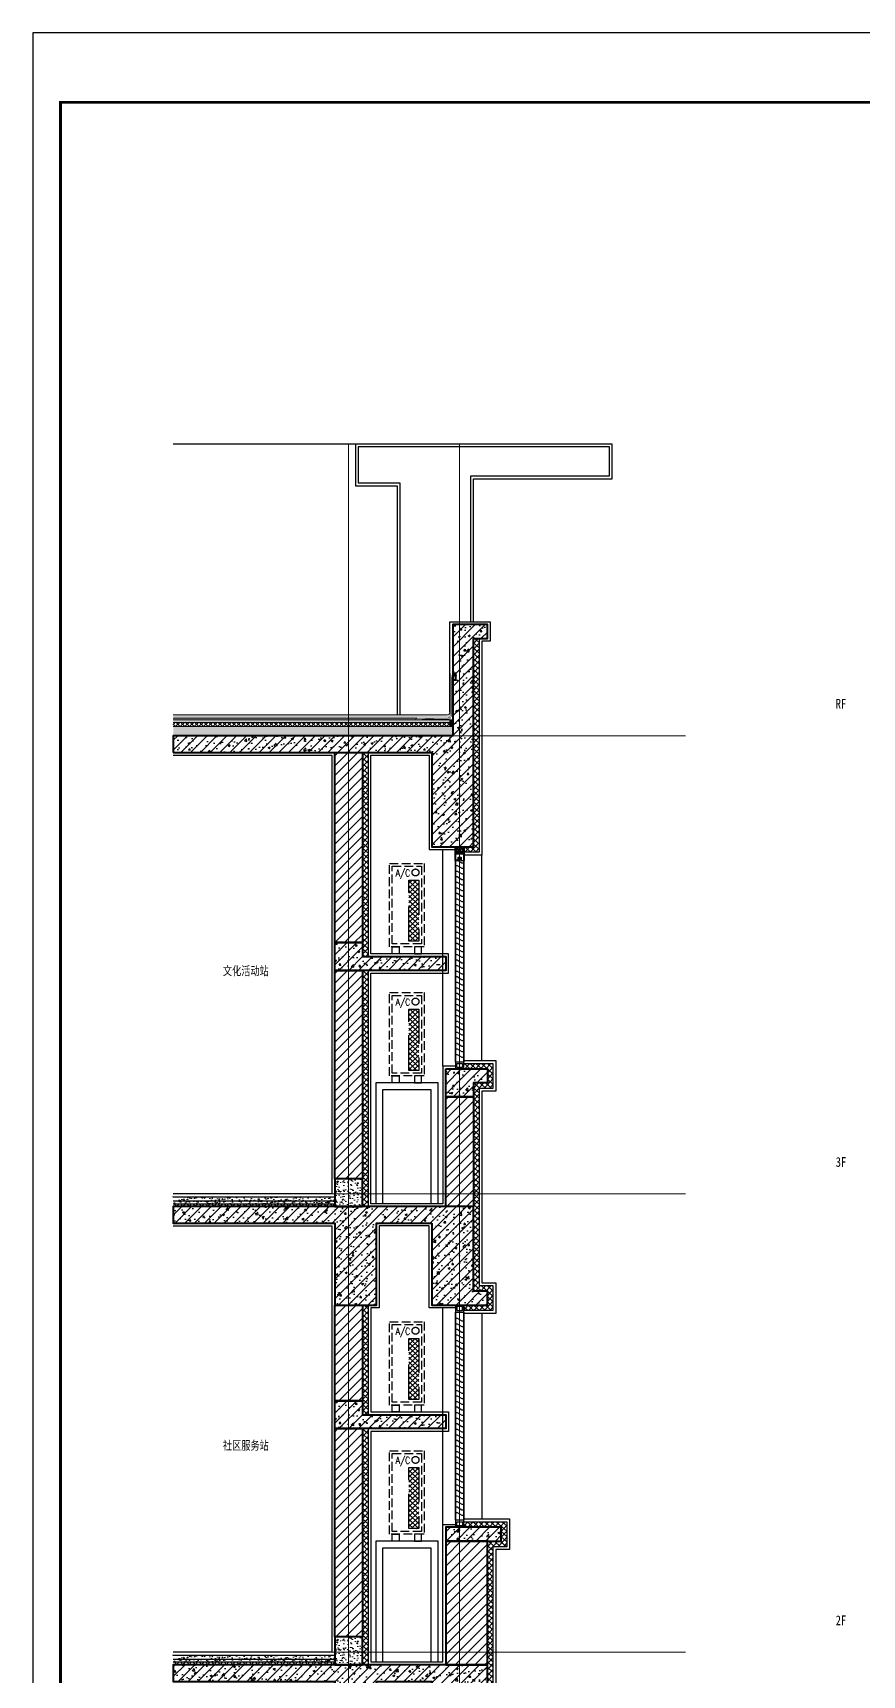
# Model space of a CAD drawing. Extents: x 1188826 to 1909461, y 608442 to 1651179.
# Drawn here: x 1312520 to 1318497, y 631326 to 643152 of the extents above; entities that cross this region are included whole.
import ezdxf

# ---------------------------------------------------------------- set-up
doc = ezdxf.new("R2010")
doc.units = 0
doc.header["$LTSCALE"] = 1000
doc.header["$MEASUREMENT"] = 0
for name, pattern in [('ACAD_ISO10W100', [18.5, 12, -3, 0.5, -3]), ('DASH', [0.35, 0.25, -0.1]), ('DOTE', [2.42, 2, -0.2, 0.02, -0.2]), ('HIDDEN2', [0.1875, 0.125, -0.0625])]:
    doc.linetypes.add(name, pattern=pattern)
for name, color, linetype, lineweight in [('3-大样填充', 8, 'Continuous', 5), ('DOTE', 19, 'DOTE', 9), ('PUB_HATCH', 8, 'Continuous', 9), ('WALL', 9, 'Continuous', 40), ('粉刷', 37, 'Continuous', 9)]:
    doc.layers.add(name, color=color, linetype=linetype, lineweight=lineweight)
for name, color, linetype in [('A-HATH(填充)', 8, 'Continuous'), ('A-LM-W(窗框)', 146, 'Continuous'), ('A-TEXT(房间)', 243, 'Continuous'), ('A-WA-I(保温层)', 40, 'Continuous'), ('A-WA-M(面层)', 43, 'Continuous'), ('A_H_MATERIAL', 40, 'Continuous'), ('PUB_TEXT', 4, 'Continuous'), ('WIN', 4, 'Continuous'), ('图框', 140, 'Continuous'), ('空调外机', 132, 'Continuous'), ('立面-2', 45, 'Continuous'), ('辅助线', 251, 'Continuous'), ('防水层', 192, 'Continuous')]:
    doc.layers.add(name, color=color, linetype=linetype)
doc.styles.add('HZ', font='txt.shx', dxfattribs={"width": 0.9, "bigfont": 'hztxt.shx'})
doc.styles.add('TXT', font='simplex.shx', dxfattribs={"width": 0.8, "bigfont": 'hztxt.shx'})
doc.styles.add('黑体', font='simhei.ttf')
pattern_1 = [(47.8624052, (16113.608, 1), (-20.97382044, 18.97631373), []), (137.8624052, (16113.608, 1), (-18.97631373, -20.97382044), [])]
pattern_2 = [(45, (0, 0), (-35.355339, 35.355339), []), (50, (0, 0), (143.4520365, -12.550427), [15, -165]), (355, (0, 0), (-27.750267, 150.438427), [12, -132]), (100.4514, (11.95, -1.05), (115.701876, 137.887908), [12.748038, -140.228422]), (46.1842, (0, 40), (213.44821, -33.103803), [22.5, -247.5]), (96.6356, (17.79, 37.24), (186.93254, 194.823574), [19.122058, -210.3426]), (351.1842, (0, 40), (186.93239, 194.82372), [18, -198]), (21, (20, 30), (119.38141, -80.523778), [15, -165]), (326, (20, 30), (48.663066, 145.030009), [12, -132]), (71.4514, (29.95, 23.29), (168.044526, 64.5061), [12.748038, -140.228422]), (37.5, (0, 0), (2.431971, 66.5787708), [0, -130.4, 0, -134, 0, -132.5]), (7.5, (0, 0), (52.6139075, 78.8823424), [0, -76.4, 0, -127.4, 0, -50.5]), (327.5, (-44.6, 0), (106.7644872, -4.5109743), [0, -50, 0, -156, 0, -207]), (317.5, (-64.6, 0), (116.637234, 20.0209965), [0, -65, 0, -103.6, 0, -147])]

# ---------------------------------------------------------------- blocks, each defined once
blk = doc.blocks.new('A$C63856392')
at = {"layer": '空调外机', "linetype": 'DASH'}
h = blk.add_hatch(dxfattribs=at)
h.set_pattern_fill('NET', color=256, scale=200, angle=45, style=0)
h.set_pattern_definition([(45, (-333662.741, 700712.276), (-17.6776695, 17.6776695), []), (135, (-333662.741, 700712.276), (-17.6776695, -17.6776695), [])])
h.paths.add_polyline_path([(140, 90), (210, 90), (210, 530), (140, 530)])
at = {"layer": '空调外机', "linetype": 'DASH', "ltscale": 0.25}
for points in [[(0, 650), (250, 650), (250, 50), (0, 50)], [(20, 630), (230, 630), (230, 70), (20, 70)]]:
    blk.add_lwpolyline(points, close=True, dxfattribs=at)
at = {"layer": '空调外机', "linetype": 'DASH'}
for points in [[(140, 530), (210, 530), (210, 90), (140, 90)], [(20, 50), (70, 50), (70, 0), (20, 0)], [(230, 50), (180, 50), (180, 0), (230, 0)]]:
    blk.add_lwpolyline(points, close=True, dxfattribs=at)
blk.add_circle((187, 585), 25, dxfattribs=at)
at = {"layer": '空调外机', "linetype": 'DASH', "style": 'HZ', "width": 0.8}
blk.add_text('A/C', height=50, dxfattribs=at).set_placement((44, 556))

msp = doc.modelspace()

# ---------------------------------------------------------------- hatches: boundary and pattern name
at = {"layer": '3-大样填充'}
h = msp.add_hatch(dxfattribs=at)
h.set_pattern_fill('粉刷', color=256, scale=10)
h.set_pattern_definition([(37.5, (40695.5, 1171623.02), (-1.25986716, 38.5364754), [0, -30.4, 0, -34, 0, -32.5]), (7.5, (40695.5, 1171623.02), (35.3955341, 56.4429213), [0, -16.4, 0, -27.4, 0, -10.5]), (327.5, (40670.9, 1171623.02), (62.2828372, 0.1131811), [0, -10, 0, -36, 0, -47]), (317.5, (40670.9, 1171623.02), (60.122532, 17.5535113), [0, -5, 0, -23.6, 0, -27])])
h.paths.add_polyline_path([(1314696, 634721), (1314696, 634741), (1313532, 634741), (1313532, 634721)])
h = msp.add_hatch(dxfattribs=at)
h.set_pattern_fill('ANSI37,_O', color=256, scale=20)
h.set_pattern_definition([(45, (40695.5, 1171633.02), (-22.4506403, 22.4506403), []), (135, (40695.5, 1171633.02), (-22.4506403, -22.4506403), [])])
h.paths.add_polyline_path([(1314696, 634701), (1314696, 634721), (1313532, 634721), (1313532, 634701)])
h = msp.add_hatch(dxfattribs=at)
h.set_pattern_fill('粉刷', color=256, scale=10)
h.set_pattern_definition([(37.5, (40695.5, 1168323.02), (-1.25986716, 38.5364754), [0, -30.4, 0, -34, 0, -32.5]), (7.5, (40695.5, 1168323.02), (35.3955341, 56.4429213), [0, -16.4, 0, -27.4, 0, -10.5]), (327.5, (40670.9, 1168323.02), (62.2828372, 0.1131811), [0, -10, 0, -36, 0, -47]), (317.5, (40670.9, 1168323.02), (60.122532, 17.5535113), [0, -5, 0, -23.6, 0, -27])])
h.paths.add_polyline_path([(1314696, 631421), (1314696, 631441), (1313532, 631441), (1313532, 631421)])
h = msp.add_hatch(dxfattribs=at)
h.set_pattern_fill('ANSI37,_O', color=256, scale=20)
h.set_pattern_definition([(45, (40695.5, 1168333.02), (-22.4506403, 22.4506403), []), (135, (40695.5, 1168333.02), (-22.4506403, -22.4506403), [])])
h.paths.add_polyline_path([(1314696, 631401), (1314696, 631421), (1313532, 631421), (1313532, 631401)])
at = {"layer": 'A-HATH(填充)'}
h = msp.add_hatch(dxfattribs=at)
h.set_pattern_fill('钢筋混凝土', color=256, scale=20, style=0)
h.set_pattern_definition([(45, (3018.37, 9195.664), (-35.355339, 35.355339), []), (50, (3018.37, 9195.66), (143.4520365, -12.550427), [15, -165]), (355, (3018.37, 9195.66), (-27.750267, 150.438427), [12, -132]), (100.4514, (3030.32, 9194.62), (115.701876, 137.887908), [12.748038, -140.228422]), (46.1842, (3018.37, 9235.66), (213.44821, -33.103803), [22.5, -247.5]), (96.6356, (3036.16, 9232.9), (186.93254, 194.823574), [19.122058, -210.3426]), (351.1842, (3018.37, 9235.66), (186.93239, 194.82372), [18, -198]), (21, (3038.37, 9225.66), (119.38141, -80.523778), [15, -165]), (326, (3038.37, 9225.66), (48.663066, 145.030009), [12, -132]), (71.4514, (3048.32, 9218.95), (168.044526, 64.5061), [12.748038, -140.228422]), (37.5, (3018.37, 9195.664), (2.431971, 66.5787708), [0, -130.4, 0, -134, 0, -132.5]), (7.5, (3018.37, 9195.664), (52.6139075, 78.8823424), [0, -76.4, 0, -127.4, 0, -50.5]), (327.5, (2973.77, 9195.664), (106.7644872, -4.5109743), [0, -50, 0, -156, 0, -207]), (317.5, (2953.77, 9195.66), (116.637234, 20.0209965), [0, -65, 0, -103.6, 0, -147])])
h.paths.add_polyline_path([(1313532, 637971), (1315396, 637971), (1315396, 637291), (1315696, 637291), (1315696, 638791), (1315796, 638791), (1315796, 638891), (1315546, 638891), (1315546, 638091), (1313532, 638091)])
h = msp.add_hatch(dxfattribs=at)
h.set_pattern_fill('钢筋混凝土', color=256, scale=20, style=0)
h.set_pattern_definition([(45, (9e-10, 7709.71), (-35.355339, 35.355339), []), (50, (9e-10, 7709.71), (143.4520365, -12.550427), [15, -165]), (355, (9e-10, 7709.71), (-27.750267, 150.438427), [12, -132]), (100.4514, (11.95, 7708.67), (115.701876, 137.887908), [12.748038, -140.228422]), (46.1842, (9e-10, 7749.71), (213.44821, -33.103803), [22.5, -247.5]), (96.6356, (17.79, 7746.95), (186.93254, 194.823574), [19.122058, -210.3426]), (351.1842, (9e-10, 7749.71), (186.93239, 194.82372), [18, -198]), (21, (20, 7739.71), (119.38141, -80.523778), [15, -165]), (326, (20, 7739.71), (48.663066, 145.030009), [12, -132]), (71.4514, (29.95, 7733), (168.044526, 64.5061), [12.748038, -140.228422]), (37.5, (9e-10, 7709.71), (2.431971, 66.5787708), [0, -130.4, 0, -134, 0, -132.5]), (7.5, (9e-10, 7709.71), (52.6139075, 78.8823424), [0, -76.4, 0, -127.4, 0, -50.5]), (327.5, (-44.6, 7709.71), (106.7644872, -4.5109743), [0, -50, 0, -156, 0, -207]), (317.5, (-64.6, 7709.71), (116.637234, 20.0209965), [0, -65, 0, -103.6, 0, -147])])
h.paths.add_polyline_path([(1314896, 636501), (1315496, 636501), (1315496, 636401), (1314696, 636401), (1314696, 636601), (1314896, 636601)])
h = msp.add_hatch(dxfattribs=at)
h.set_pattern_fill('钢筋混凝土', color=256, scale=20, style=0)
h.set_pattern_definition([(45, (33267.726, -5e-07), (-35.355339, 35.355339), []), (50, (33267.73, -5e-07), (143.452037, -12.550427), [15, -165]), (355, (33267.73, -5e-07), (-27.750267, 150.438427), [12, -132]), (100.4514, (33279.68, -1.05), (115.701876, 137.887908), [12.748038, -140.228422]), (46.1842, (33267.73, 40), (213.44821, -33.103803), [22.5, -247.5]), (96.6356, (33285.51, 37.24), (186.93254, 194.823574), [19.122058, -210.3426]), (351.1842, (33267.73, 40), (186.93239, 194.82372), [18, -198]), (21, (33287.73, 30), (119.38141, -80.523778), [15, -165]), (326, (33287.73, 30), (48.663066, 145.030009), [12, -132]), (71.4514, (33297.67, 23.29), (168.044526, 64.5061), [12.748038, -140.228422]), (37.5, (33267.726, -5e-07), (2.431971, 66.5787708), [0, -130.4, 0, -134, 0, -132.5]), (7.5, (33267.726, -5e-07), (52.6139075, 78.8823424), [0, -76.4, 0, -127.4, 0, -50.5]), (327.5, (33223.126, -5e-07), (106.7644872, -4.5109743), [0, -50, 0, -156, 0, -207]), (317.5, (33203.13, -5e-07), (116.637234, 20.0209965), [0, -65, 0, -103.6, 0, -147])])
h.paths.add_polyline_path([(1315496, 635691), (1315796, 635691), (1315796, 635591), (1315696, 635591), (1315696, 635491), (1315496, 635491)])
h = msp.add_hatch(dxfattribs=at)
h.set_pattern_fill('钢筋混凝土', color=256, scale=20, style=0)
h.set_pattern_definition(pattern_2)
h.paths.add_polyline_path([(1315396, 634581), (1315396, 633991), (1315796, 633991), (1315796, 634091), (1315696, 634091), (1315696, 634701), (1313532, 634701), (1313532, 634581), (1314696, 634581), (1314696, 633991), (1314996, 633991), (1314996, 634581)])
h = msp.add_hatch(dxfattribs=at)
h.set_pattern_fill('钢筋混凝土', color=256, scale=20, style=0)
h.set_pattern_definition([(45, (7e-10, 4409.71), (-35.355339, 35.355339), []), (50, (7e-10, 4409.71), (143.4520365, -12.550427), [15, -165]), (355, (7e-10, 4409.71), (-27.750267, 150.438427), [12, -132]), (100.4514, (11.95, 4408.67), (115.701876, 137.887908), [12.748038, -140.228422]), (46.1842, (7e-10, 4449.71), (213.44821, -33.103803), [22.5, -247.5]), (96.6356, (17.79, 4446.95), (186.93254, 194.823574), [19.122058, -210.3426]), (351.1842, (7e-10, 4449.71), (186.93239, 194.82372), [18, -198]), (21, (20, 4439.71), (119.38141, -80.523778), [15, -165]), (326, (20, 4439.71), (48.663066, 145.030009), [12, -132]), (71.4514, (29.95, 4433), (168.044526, 64.5061), [12.748038, -140.228422]), (37.5, (7e-10, 4409.71), (2.431971, 66.5787708), [0, -130.4, 0, -134, 0, -132.5]), (7.5, (7e-10, 4409.71), (52.6139075, 78.8823424), [0, -76.4, 0, -127.4, 0, -50.5]), (327.5, (-44.6, 4409.71), (106.7644872, -4.5109743), [0, -50, 0, -156, 0, -207]), (317.5, (-64.6, 4409.71), (116.637234, 20.0209965), [0, -65, 0, -103.6, 0, -147])])
h.paths.add_polyline_path([(1314896, 633201), (1315496, 633201), (1315496, 633101), (1314696, 633101), (1314696, 633301), (1314896, 633301)])
h = msp.add_hatch(dxfattribs=at)
h.set_pattern_fill('钢筋混凝土', color=256, scale=20, style=0)
h.set_pattern_definition([(45, (11245.235, 0), (-35.355339, 35.355339), []), (50, (11245.23, 0), (143.4520365, -12.550427), [15, -165]), (355, (11245.23, 0), (-27.750267, 150.438427), [12, -132]), (100.4514, (11257.19, -1.05), (115.701876, 137.887908), [12.748038, -140.228422]), (46.1842, (11245.23, 40), (213.44821, -33.103803), [22.5, -247.5]), (96.6356, (11263.02, 37.24), (186.93254, 194.823574), [19.122058, -210.3426]), (351.1842, (11245.23, 40), (186.93239, 194.82372), [18, -198]), (21, (11265.23, 30), (119.38141, -80.523778), [15, -165]), (326, (11265.23, 30), (48.663066, 145.030009), [12, -132]), (71.4514, (11275.18, 23.29), (168.044526, 64.5061), [12.748038, -140.228422]), (37.5, (11245.235, 0), (2.431971, 66.5787708), [0, -130.4, 0, -134, 0, -132.5]), (7.5, (11245.235, 0), (52.6139075, 78.8823424), [0, -76.4, 0, -127.4, 0, -50.5]), (327.5, (11200.635, 0), (106.7644872, -4.5109743), [0, -50, 0, -156, 0, -207]), (317.5, (11180.635, 0), (116.637234, 20.0209965), [0, -65, 0, -103.6, 0, -147])])
h.paths.add_polyline_path([(1315896, 632391), (1315496, 632391), (1315496, 632291), (1315896, 632291)])
h = msp.add_hatch(dxfattribs=at)
h.set_pattern_fill('钢筋混凝土', color=256, scale=20, style=0)
h.set_pattern_definition(pattern_2)
h.paths.add_polyline_path([(1314996, 631281), (1315396, 631281), (1315396, 630591), (1315696, 630591), (1315696, 631191), (1315796, 631191), (1315796, 631401), (1313532, 631401), (1313532, 631281), (1314696, 631281), (1314696, 630691), (1314996, 630691)])
at = {"layer": 'PUB_HATCH'}
h = msp.add_hatch(dxfattribs=at)
h.set_pattern_fill('多孔材料', color=256, scale=10, angle=2.8624, style=0)
h.set_pattern_definition(pattern_1)
h.paths.add_polyline_path([(1315736, 638791), (1315696, 638791), (1315696, 637291), (1315631, 637291), (1315631, 637251), (1315736, 637251)])
h = msp.add_hatch(dxfattribs=at)
h.set_pattern_fill('钢筋混凝土', color=256, scale=10, style=0)
h.set_pattern_definition([(45, (-22679.272, 14948.714), (-17.67766953, 17.67766953), []), (50, (-22679.27, 14948.714), (71.7260183, -6.2752135), [7.5, -82.5]), (355, (-22679.27, 14948.714), (-13.8751334, 75.2192134), [6, -66]), (100.4514, (-22673.295, 14948.19), (57.8509382, 68.9439542), [6.374019, -70.1142112]), (46.1842, (-22679.27, 14968.71), (106.724105, -16.5519014), [11.25, -123.75]), (96.6356, (-22670.38, 14967.33), (93.4662706, 97.411787), [9.561029, -105.1713]), (351.1842, (-22679.27, 14968.71), (93.4661945, 97.41186), [9, -99]), (21, (-22669.27, 14963.714), (59.6907052, -40.261889), [7.5, -82.5]), (326, (-22669.27, 14963.714), (24.3315332, 72.5150045), [6, -66]), (71.4514, (-22664.3, 14960.36), (84.022263, 32.2530497), [6.374019, -70.1142112]), (37.5, (-22679.272, 14948.714), (1.21598553, 33.2893854), [0, -65.2, 0, -67, 0, -66.25]), (7.5, (-22679.272, 14948.714), (26.30695374, 39.4411712), [0, -38.2, 0, -63.7, 0, -25.25]), (327.5, (-22701.572, 14948.714), (53.3822436, -2.25548717), [0, -25, 0, -78, 0, -103.5]), (317.5, (-22711.57, 14948.714), (58.318617, 10.0104982), [0, -32.5, 0, -51.8, 0, -73.5])])
edge = h.paths.add_edge_path()
edge.add_line((1313532, 638241), (1313532, 638216))
edge.add_line((1313532, 638216), (1315402, 638216))
edge.add_line((1315402, 638216), (1315404, 638219))
edge.add_line((1315404, 638219), (1315506, 638218))
edge.add_arc((1315506, 638240), 22, 270.5308, 361.598)
edge.add_line((1315528, 638241), (1315528, 638261))
edge.add_line((1315528, 638261), (1315526, 638261))
edge.add_arc((1315506, 638261), 20, -90.0001, 0, ccw=False)
edge.add_line((1315506, 638241), (1313532, 638241))
h = msp.add_hatch(dxfattribs=at)
h.set_pattern_fill('AR-SAND', color=256, scale=5, style=0)
h.set_pattern_definition([(37.5, (16243.633, 0), (-0.400007824, 12.23533093), [0, -9.652, 0, -10.795, 0, -10.31875]), (7.5, (16243.633, 0), (11.23808208, 17.92062751), [0, -5.207, 0, -8.6995, 0, -3.33375]), (327.5, (16235.822, 0), (19.774809256, 0.03592962), [0, -3.175, 0, -11.43, 0, -14.9225]), (317.5, (16235.822, 0), (19.08891131, 5.57323308), [0, -1.5875, 0, -7.493, 0, -8.5725])])
h.paths.add_polyline_path([(1313532, 638216), (1313532, 638206), (1315526, 638206), (1315526, 638216)])
h = msp.add_hatch(dxfattribs=at)
h.set_pattern_fill('AR-SAND', color=256, scale=5, style=0)
h.set_pattern_definition([(37.5, (-158571.568, -27927.669), (-0.400007824, 12.235330933), [0, -9.652, 0, -10.795, 0, -10.31875]), (7.5, (-158571.568, -27927.669), (11.23808208, 17.92062751), [0, -5.207, 0, -8.6995, 0, -3.33375]), (327.5, (-158579.379, -27927.669), (19.774809256, 0.03592962), [0, -3.175, 0, -11.43, 0, -14.9225]), (317.5, (-158579.379, -27927.669), (19.08891131, 5.57323308), [0, -1.5875, 0, -7.493, 0, -8.5725])])
h.paths.add_polyline_path([(1313532, 638206), (1313532, 638186), (1315524, 638187), (1315524, 638207), (1315335, 638206)])
h = msp.add_hatch(dxfattribs=at)
h.set_pattern_fill('ANSI37', color=256, scale=15, style=0)
h.set_pattern_definition([(45, (-22679.272, 14948.714), (-16.83798023, 16.83798023), []), (135, (-22679.272, 14948.714), (-16.83798023, -16.83798023), [])])
h.paths.add_polyline_path([(1313532, 638186), (1313532, 638156), (1315526, 638156), (1315526, 638186)])
h = msp.add_hatch(dxfattribs=at)
h.set_pattern_fill('加气混凝土', color=256, scale=7.5, style=0)
h.set_pattern_definition([(0, (-22652.72, 14921.26), (45, 90), [0, -90]), (0, (-22705.37, 14909.11), (45, 90), [0, -90]), (0, (-22676.12, 14908.21), (45, 90), [0, -90]), (0, (-22644.17, 14934.76), (45, 90), [0, -90]), (0, (-22681.52, 14903.71), (45, 90), [0, -90]), (0, (-22635.17, 14991.46), (45, 90), [0, -90]), (0, (-22662.62, 14984.26), (45, 90), [0, -90]), (0, (-22648.22, 14973.01), (45, 90), [0, -90]), (0, (-22721.57, 14971.21), (45, 90), [0, -90]), (0, (-22677.47, 14967.16), (45, 90), [0, -90]), (0, (-22694.57, 14944.21), (45, 90), [0, -90]), (0, (-22693.67, 14910.46), (45, 90), [0, -90]), (0, (-22659.92, 14906.86), (45, 90), [0, -90]), (0, (-22635.17, 14946.46), (45, 90), [0, -90]), (0, (-22719.32, 14932.51), (45, 90), [0, -90]), (0, (-22711.67, 14947.81), (45, 90), [0, -90]), (0, (-22676.57, 14941.51), (45, 90), [0, -90]), (0, (-22689.17, 14928.46), (45, 90), [0, -90]), (0, (-22696.37, 14958.16), (45, 90), [0, -90]), (0, (-22685.12, 14991.91), (45, 90), [0, -90]), (0, (-22715.72, 14913.61), (45, 90), [0, -90]), (0, (-22666.22, 14973.46), (45, 90), [0, -90]), (0, (-22708.07, 14974.81), (45, 90), [0, -90]), (0, (-22715.27, 14986.51), (45, 90), [0, -90]), (130.601294, (-22640.7007, 14963.2854), (-224.999997515, 270.00000118), [3.951233, -1655.56665]), (18.4349488, (-22647.129, 14965), (224.99999917, 89.99999934), [4.065786, -565.144185]), (90, (-22647.13, 14961.143), (45, 90), [3.8571426, -176.1428475]), (161.565051, (-22643.272, 14959.857), (-225.00000113, 89.99999329), [4.065786, -565.144185]), (53.1301023, (-22643.272, 14959.857), (45.00000009, 89.99999996), [4.2857145, -445.714275]), (135, (-22639.844, 14914), (-45.00000544, 89.9999939), [3.636549, -250.92189]), (45, (-22644.986, 14914), (44.9999997, 89.99999964), [3.636549, -250.92189]), (135, (-22642.415, 14911.428), (-45.00000544, 89.9999939), [3.636549, -250.92189]), (45, (-22642.415, 14911.428), (44.9999997, 89.99999964), [3.636549, -250.92189]), (116.565051, (-22683.13, 14974.43), (-8e-06, 179.999995), [4.791574, -95.831475]), (180, (-22685.27, 14978.71), (-45, 90), [5.1428574, -84.8571375]), (63.434949, (-22692.56, 14974.43), (4e-07, 179.999999), [4.791574, -95.831475]), (116.565051, (-22690.415, 14970.14), (-8e-06, 179.999995), [4.791574, -95.831475]), (0, (-22690.415, 14970.14), (45, 90), [5.1428574, -84.8571375]), (63.434949, (-22685.27, 14970.14), (4e-07, 179.999999), [4.791574, -95.831475]), (107.102728, (-22649.272, 14943.9997), (-134.999994839, 450.000000726), [5.829202, -2442.435375]), (143.972626, (-22650.9864, 14949.571), (-854.99998916, 629.999999287), [5.829202, -1218.303]), (180, (-22655.7, 14953), (-45, 90), [5.5714284, -84.428565]), (36.0273733, (-22665.9864, 14949.571), (854.999993681, 629.999993208), [5.829202, -1218.303]), (71.5650511, (-22667.7, 14944.428), (135.00000069, 449.99999923), [5.4210474, -563.78892]), (107.102728, (-22665.9864, 14938.8568), (-134.999994839, 450.000000726), [5.829202, -2442.435375]), (143.972626, (-22661.272, 14935.428), (-854.99998916, 629.999999287), [5.829202, -1218.303]), (0, (-22661.27, 14935.43), (45, 90), [5.5714284, -84.428565]), (36.0273733, (-22655.7007, 14935.428), (854.999993681, 629.999993208), [5.829202, -1218.303]), (71.5650511, (-22650.986, 14938.857), (135.00000069, 449.99999923), [5.4210474, -563.78892]), (150.255118, (-22648.415, 14986), (-135.00000032, 89.999998885), [3.455253, -722.14794]), (90, (-22651.415, 14984.285), (45, 90), [3.4285716, -176.5714125]), (29.7448813, (-22651.415, 14984.285), (135.00000008, 89.99999958), [3.455253, -722.14794]), (116.565051, (-22669.415, 14922.14), (-8e-06, 179.999995), [4.791574, -95.831475]), (168.690067, (-22671.558, 14926.428), (-405.0000003, 89.99999774), [4.370588, -913.452825]), (41.1859251, (-22679.272, 14924.2854), (1124.999993184, 989.999991343), [4.5557766, -1908.8703]), (90, (-22679.27, 14920), (45, 90), [4.2857145, -175.714275]), (138.814074, (-22675.8435, 14916.9997), (-1124.999980004, 990.000006305), [4.5557766, -1908.8703]), (16.6992442, (-22675.8435, 14916.9997), (1484.999988827, 449.999995287), [4.4744175, -1874.780625]), (60.9453959, (-22671.558, 14918.2854), (44.99999988, 89.999999204), [4.412413, -1848.800925]), (109.983106, (-22707.1292, 14959.8568), (-225.000000847, 629.999998333), [5.0163003, -2101.829625]), (155.556045, (-22708.8435, 14964.571), (-585.00000223, 269.99999439), [5.178448, -2169.769725]), (24.4439547, (-22718.272, 14964.571), (585.000000292, 269.999998701), [5.178448, -2169.769725]), (70.0168934, (-22719.9864, 14959.8568), (225.000000678, 629.999998437), [5.0163003, -2101.829625]), (109.983106, (-22718.272, 14955.1425), (-225.000000847, 629.999998333), [5.0163003, -2101.829625]), (160.016893, (-22713.558, 14953.428), (-225.000000132, 89.9999959), [5.0163003, -1048.406625]), (19.9831065, (-22713.558, 14953.428), (224.999998765, 89.999999857), [5.0163003, -1048.406625]), (70.0168934, (-22708.8435, 14955.1425), (225.000000678, 629.999998437), [5.0163003, -2101.829625]), (122.005383, (-22673.701, 14951.714), (-45.00000604, 89.999995406), [4.043135, -845.0151]), (18.4349488, (-22679.7, 14953.857), (224.99999917, 89.99999934), [4.065786, -565.144185]), (90, (-22679.7, 14950), (45, 90), [3.8571426, -176.1428475]), (161.565051, (-22675.844, 14948.714), (-225.00000113, 89.99999329), [4.065786, -565.144185]), (54.4623222, (-22675.8435, 14948.714), (314.999999544, 449.999999326), [3.6867105, -1544.731725]), (116.565051, (-22699.84, 14929.86), (-8e-06, 179.999995), [4.791574, -95.831475]), (180, (-22701.99, 14934.14), (-45, 90), [4.7142855, -85.28571]), (59.0362434, (-22709.272, 14929.857), (45.000000146, 89.999999563), [4.997959, -1044.5733]), (120.963756, (-22706.701, 14925.571), (-45.00000615, 89.999995867), [4.997959, -1044.5733]), (0, (-22706.7, 14925.57), (45, 90), [4.7142855, -85.28571]), (63.434949, (-22701.99, 14925.57), (4e-07, 179.999999), [4.791574, -95.831475])])
h.paths.add_polyline_path([(1313532, 638156), (1313532, 638091), (1315546, 638091), (1315546, 638156)])
h = msp.add_hatch(dxfattribs=at)
h.set_pattern_fill('ANSI37', color=256, scale=5, style=0)
h.set_pattern_definition([(135, (599246.992, 2670226.4505), (5.612660076, 5.612660076), []), (45, (599246.992, 2670226.4505), (5.612660076, -5.612660076), [])])
h.paths.add_polyline_path([(1315546, 638206), (1315526, 638206), (1315526, 638156), (1315546, 638156)])
h = msp.add_hatch(dxfattribs=at)
h.set_pattern_fill('普通砖', color=256, scale=20, style=0)
h.set_pattern_definition([(45, (2068.37, 9231.566), (-35.3553532, 35.3553532), [])])
h.paths.add_polyline_path([(1314696, 637971), (1314896, 637971), (1314896, 636601), (1314696, 636601)])
h = msp.add_hatch(dxfattribs=at)
h.set_pattern_fill('多孔材料', color=256, scale=10, angle=2.8624, style=0)
h.set_pattern_definition([(47.8624052, (19.975, 1), (-20.97382044, 18.97631373), []), (137.8624052, (19.975, 1), (-18.97631373, -20.97382044), [])])
h.paths.add_polyline_path([(1314896, 637971), (1314936, 637971), (1314936, 636501), (1314896, 636501)])
h = msp.add_hatch(dxfattribs=at)
h.set_pattern_fill('普通砖', color=256, scale=20, style=0)
h.set_pattern_definition([(45, (2068.37, 7665.566), (-35.3553532, 35.3553532), [])])
h.paths.add_polyline_path([(1314696, 636401), (1314896, 636401), (1314896, 634901), (1314696, 634901)])
h = msp.add_hatch(dxfattribs=at)
h.set_pattern_fill('多孔材料', color=256, scale=10, angle=2.8624, style=0)
h.set_pattern_definition([(47.8624052, (19.975, -1565), (-20.97382044, 18.97631373), []), (137.8624052, (19.975, -1565), (-18.97631373, -20.97382044), [])])
h.paths.add_polyline_path([(1314896, 636401), (1314936, 636401), (1314936, 634691), (1314896, 634691)])
h = msp.add_hatch(dxfattribs=at)
h.set_pattern_fill('多孔材料', color=256, scale=10, angle=2.8624, style=0)
h.set_pattern_definition(pattern_1)
h.paths.add_polyline_path([(1315836, 635731), (1315626, 635731), (1315626, 635691), (1315796, 635691), (1315796, 635591), (1315696, 635591), (1315696, 635491), (1315696, 634091), (1315796, 634091), (1315796, 633991), (1315626, 633991), (1315626, 633951), (1315836, 633951), (1315836, 634131), (1315736, 634131), (1315736, 635551), (1315836, 635551)])
h = msp.add_hatch(dxfattribs=at)
h.set_pattern_fill('普通砖', color=256, scale=20, style=0)
h.set_pattern_definition([(45, (2868.37, 9231.566), (-35.3553532, 35.3553532), [])])
h.paths.add_polyline_path([(1315496, 635491), (1315696, 635491), (1315696, 634701), (1315496, 634701)])
at = {"layer": 'PUB_HATCH', "linetype": 'Continuous'}
h = msp.add_hatch(dxfattribs=at)
h.set_pattern_fill('混凝土', color=256, scale=10, style=0)
h.set_pattern_definition([(50, (2e-10, 8000), (71.7260183, -6.2752135), [7.5, -82.5]), (355, (2e-10, 8000), (-13.8751334, 75.2192134), [6, -66]), (100.4514, (5.98, 7999.48), (57.8509382, 68.9439542), [6.374019, -70.1142112]), (46.1842, (2e-10, 8020), (106.724105, -16.5519014), [11.25, -123.75]), (96.6356, (8.89, 8018.62), (93.4662706, 97.411787), [9.561029, -105.1713]), (351.1842, (2e-10, 8020), (93.4661945, 97.41186), [9, -99]), (21, (10, 8015), (59.6907052, -40.261889), [7.5, -82.5]), (326, (10, 8015), (24.3315332, 72.5150045), [6, -66]), (71.4514, (14.974, 8011.646), (84.022263, 32.2530497), [6.374019, -70.1142112]), (37.5, (2e-10, 8000), (1.21598553, 33.2893854), [0, -65.2, 0, -67, 0, -66.25]), (7.5, (2e-10, 8000), (26.30695374, 39.4411712), [0, -38.2, 0, -63.7, 0, -25.25]), (327.5, (-22.3, 8000), (53.3822436, -2.25548717), [0, -25, 0, -78, 0, -103.5]), (317.5, (-32.3, 8000), (58.318617, 10.0104982), [0, -32.5, 0, -51.8, 0, -73.5])])
h.paths.add_polyline_path([(1314896, 634901), (1314696, 634901), (1314696, 634701), (1314896, 634701)])
h = msp.add_hatch(dxfattribs=at)
h.set_pattern_fill('混凝土', color=256, scale=10, style=0)
h.set_pattern_definition([(50, (924660.844, 261183.11), (71.726018, -6.2752135), [7.5, -82.5]), (355, (924660.844, 261183.11), (-13.875133, 75.219213), [6, -66]), (100.4514, (924666.82, 261182.59), (57.850938, 68.943954), [6.374019, -70.114211]), (46.1842, (924660.84, 261203.11), (106.724105, -16.551901), [11.25, -123.75]), (96.6356, (924669.74, 261201.73), (93.46627, 97.411787), [9.561029, -105.1713]), (351.1842, (924660.84, 261203.11), (93.466195, 97.41186), [9, -99]), (21, (924670.844, 261198.11), (59.690705, -40.261889), [7.5, -82.5]), (326, (924670.844, 261198.11), (24.331533, 72.515005), [6, -66]), (71.4514, (924675.82, 261194.756), (84.022263, 32.25305), [6.374019, -70.114211]), (37.5, (924660.844, 261183.11), (1.2159855, 33.2893854), [0, -65.2, 0, -67, 0, -66.25]), (7.5, (924660.844, 261183.11), (26.3069537, 39.4411712), [0, -38.2, 0, -63.7, 0, -25.25]), (327.5, (924638.544, 261183.11), (53.3822436, -2.2554872), [0, -25, 0, -78, 0, -103.5]), (317.5, (924628.544, 261183.11), (58.318617, 10.0104982), [0, -32.5, 0, -51.8, 0, -73.5])])
h.paths.add_polyline_path([(1314696, 634741), (1314696, 634771), (1313532, 634771), (1313532, 634741)])
at = {"layer": 'PUB_HATCH'}
h = msp.add_hatch(dxfattribs=at)
h.set_pattern_fill('普通砖', color=256, scale=20, style=0)
h.set_pattern_definition([(45, (2068.37, 5265.266), (-35.3553532, 35.3553532), [])])
h.paths.add_polyline_path([(1314696, 633991), (1314896, 633991), (1314896, 633301), (1314696, 633301)])
h = msp.add_hatch(dxfattribs=at)
h.set_pattern_fill('多孔材料', color=256, scale=10, angle=2.8624, style=0)
h.set_pattern_definition([(47.8624052, (19.975, -3965.3), (-20.97382044, 18.97631373), []), (137.8624052, (19.975, -3965.3), (-18.97631373, -20.97382044), [])])
h.paths.add_polyline_path([(1314896, 633991), (1314936, 633991), (1314936, 633201), (1314896, 633201)])
h = msp.add_hatch(dxfattribs=at)
h.set_pattern_fill('普通砖', color=256, scale=20, style=0)
h.set_pattern_definition([(45, (2068.37, 4365.566), (-35.3553532, 35.3553532), [])])
h.paths.add_polyline_path([(1314696, 633101), (1314896, 633101), (1314896, 631601), (1314696, 631601)])
h = msp.add_hatch(dxfattribs=at)
h.set_pattern_fill('多孔材料', color=256, scale=10, angle=2.8624, style=0)
h.set_pattern_definition([(47.8624052, (19.975, -4865), (-20.97382044, 18.97631373), []), (137.8624052, (19.975, -4865), (-18.97631373, -20.97382044), [])])
h.paths.add_polyline_path([(1314896, 633101), (1314936, 633101), (1314936, 631391), (1314896, 631391)])
h = msp.add_hatch(dxfattribs=at)
h.set_pattern_fill('多孔材料', color=256, scale=10, angle=2.8624, style=0)
h.set_pattern_definition([(47.8624052, (11265.21, 1), (-20.97382044, 18.97631373), []), (137.8624052, (11265.21, 1), (-18.97631373, -20.97382044), [])])
h.paths.add_polyline_path([(1315896, 632291), (1315796, 632291), (1315796, 631391), (1315796, 631191), (1315696, 631191), (1315696, 630591), (1315696, 630191), (1315696, 630091), (1315796, 630091), (1315796, 629991), (1315626, 629991), (1315626, 629951), (1315836, 629951), (1315836, 630131), (1315736, 630131), (1315736, 631151), (1315836, 631151), (1315836, 632251), (1315936, 632251), (1315936, 632431), (1315626, 632431), (1315626, 632391), (1315896, 632391)])
h = msp.add_hatch(dxfattribs=at)
h.set_pattern_fill('普通砖', color=256, scale=20, style=0)
h.set_pattern_definition([(45, (11245.235, 35.9), (-35.3553532, 35.3553532), [])])
h.paths.add_polyline_path([(1315796, 632291), (1315496, 632291), (1315496, 631401), (1315796, 631401)])
at = {"layer": 'PUB_HATCH', "linetype": 'Continuous'}
h = msp.add_hatch(dxfattribs=at)
h.set_pattern_fill('混凝土', color=256, scale=10, style=0)
h.set_pattern_definition([(50, (0, 4700), (71.7260183, -6.2752135), [7.5, -82.5]), (355, (0, 4700), (-13.8751334, 75.2192134), [6, -66]), (100.4514, (5.98, 4699.48), (57.8509382, 68.9439542), [6.374019, -70.1142112]), (46.1842, (0, 4720), (106.724105, -16.5519014), [11.25, -123.75]), (96.6356, (8.89, 4718.62), (93.4662706, 97.411787), [9.561029, -105.1713]), (351.1842, (0, 4720), (93.4661945, 97.41186), [9, -99]), (21, (10, 4715), (59.6907052, -40.261889), [7.5, -82.5]), (326, (10, 4715), (24.3315332, 72.5150045), [6, -66]), (71.4514, (14.974, 4711.646), (84.022263, 32.2530497), [6.374019, -70.1142112]), (37.5, (0, 4700), (1.21598553, 33.2893854), [0, -65.2, 0, -67, 0, -66.25]), (7.5, (0, 4700), (26.30695374, 39.4411712), [0, -38.2, 0, -63.7, 0, -25.25]), (327.5, (-22.3, 4700), (53.3822436, -2.25548717), [0, -25, 0, -78, 0, -103.5]), (317.5, (-32.3, 4700), (58.318617, 10.0104982), [0, -32.5, 0, -51.8, 0, -73.5])])
h.paths.add_polyline_path([(1314896, 631601), (1314696, 631601), (1314696, 631401), (1314896, 631401)])
h = msp.add_hatch(dxfattribs=at)
h.set_pattern_fill('混凝土', color=256, scale=10, style=0)
h.set_pattern_definition([(50, (924660.844, 257883.11), (71.726018, -6.2752135), [7.5, -82.5]), (355, (924660.844, 257883.11), (-13.875133, 75.219213), [6, -66]), (100.4514, (924666.82, 257882.59), (57.850938, 68.943954), [6.374019, -70.114211]), (46.1842, (924660.84, 257903.11), (106.724105, -16.551901), [11.25, -123.75]), (96.6356, (924669.74, 257901.73), (93.46627, 97.411787), [9.561029, -105.1713]), (351.1842, (924660.84, 257903.11), (93.466195, 97.41186), [9, -99]), (21, (924670.844, 257898.11), (59.690705, -40.261889), [7.5, -82.5]), (326, (924670.844, 257898.11), (24.331533, 72.515005), [6, -66]), (71.4514, (924675.82, 257894.756), (84.022263, 32.25305), [6.374019, -70.114211]), (37.5, (924660.844, 257883.11), (1.2159855, 33.2893854), [0, -65.2, 0, -67, 0, -66.25]), (7.5, (924660.844, 257883.11), (26.3069537, 39.4411712), [0, -38.2, 0, -63.7, 0, -25.25]), (327.5, (924638.544, 257883.11), (53.3822436, -2.2554872), [0, -25, 0, -78, 0, -103.5]), (317.5, (924628.544, 257883.11), (58.318617, 10.0104982), [0, -32.5, 0, -51.8, 0, -73.5])])
h.paths.add_polyline_path([(1314696, 631441), (1314696, 631471), (1313532, 631471), (1313532, 631441)])

# ---------------------------------------------------------------- linework, layer by layer
at = {"layer": 'A-LM-W(窗框)'}
for p, q in [((1315561, 637291), (1315631, 637241)), ((1315631, 637291), (1315561, 637241))]:
    msp.add_line(p, q, dxfattribs=at)
msp.add_lwpolyline([(1315631, 637291), (1315561, 637291), (1315561, 637241), (1315631, 637241), (1315631, 637291)], dxfattribs=at)
at = {"layer": 'A-LM-W(窗框)', "elevation": 0}
msp.add_lwpolyline([(1315631, 637191), (1315631, 637241), (1315561, 637241), (1315561, 637191), (1315585, 637191), (1315585, 637216), (1315591, 637216), (1315591, 637191), (1315601, 637191), (1315601, 637216), (1315607, 637216), (1315607, 637191)], close=True, dxfattribs=at)
at = {"layer": 'A-WA-I(保温层)'}
for points in [[(1315736, 638791), (1315736, 637251), (1315631, 637251)], [(1314936, 637971), (1314936, 636501)], [(1314936, 636401), (1314936, 634701)], [(1315626, 635731), (1315836, 635731), (1315836, 635551), (1315736, 635551), (1315736, 634131), (1315836, 634131), (1315836, 633951), (1315626, 633951)], [(1314936, 633991), (1314936, 633201)], [(1314936, 633101), (1314936, 631401)], [(1315626, 632431), (1315936, 632431), (1315936, 632351), (1315936, 632351), (1315936, 632251), (1315836, 632251), (1315836, 631151), (1315736, 631151), (1315736, 630131), (1315836, 630131), (1315836, 629951), (1315626, 629951)]]:
    msp.add_lwpolyline(points, dxfattribs=at)
at = {"layer": 'A-WA-M(面层)'}
for p, q in [((1313532, 634741, 0), (1314696, 634741, 0)), ((1313532, 634721, 0), (1314696, 634721, 0)), ((1313532, 634701, 0), (1314696, 634701, 0)), ((1313532, 631441, 0), (1314696, 631441, 0)), ((1313532, 631421, 0), (1314696, 631421, 0)), ((1313532, 631401, 0), (1314696, 631401, 0))]:
    msp.add_line(p, q, dxfattribs=at)
for points in [[(1315526, 638261), (1315526, 638911), (1315816, 638911), (1315816, 638871), (1315816, 638871), (1315816, 638771), (1315756, 638771), (1315756, 637231), (1315631, 637231)], [(1313532, 637951), (1314676, 637951), (1314676, 634791), (1313532, 634791)], [(1315566, 635711), (1315476, 635711), (1315476, 634721), (1314956, 634721), (1314956, 636381), (1315516, 636381), (1315516, 636521), (1314956, 636521), (1314956, 637951), (1315376, 637951), (1315376, 637271), (1315566, 637271)], [(1315626, 635751), (1315856, 635751), (1315856, 635531), (1315756, 635531), (1315756, 634151), (1315856, 634151), (1315856, 633931), (1315626, 633931)], [(1313532, 634771), (1314696, 634771)], [(1313532, 634561), (1314676, 634561), (1314676, 631491), (1313532, 631491)], [(1315566, 633971), (1315376, 633971), (1315376, 634561), (1315016, 634561), (1315016, 633971), (1314956, 633971), (1314956, 633221)], [(1314956, 633221), (1315516, 633221), (1315516, 633081), (1314956, 633081), (1314956, 631421), (1315476, 631421), (1315476, 632411), (1315566, 632411)], [(1315626, 632451), (1315956, 632451), (1315956, 632331), (1315956, 632331), (1315956, 632231), (1315856, 632231), (1315856, 631131), (1315756, 631131), (1315756, 630151), (1315856, 630151), (1315856, 629931), (1315626, 629931)], [(1313532, 631471), (1314696, 631471)]]:
    msp.add_lwpolyline(points, dxfattribs=at)
at = {"layer": 'A_H_MATERIAL'}
for p, q in [((1315566, 635741), (1315566, 637241)), ((1315569, 635741), (1315569, 637241)), ((1315623, 637241), (1315623, 635741)), ((1315626, 637241), (1315626, 635741)), ((1315566, 632441), (1315566, 633941)), ((1315569, 632441), (1315569, 633941)), ((1315623, 633941), (1315623, 632441)), ((1315626, 633941), (1315626, 632441))]:
    msp.add_line(p, q, dxfattribs=at)
for points in [[(1315626, 637291), (1315566, 637291), (1315566, 637241), (1315626, 637241)], [(1315616, 637281), (1315576, 637281), (1315576, 637251), (1315616, 637251)], [(1315626, 635741), (1315566, 635741), (1315566, 635691), (1315626, 635691)], [(1315616, 635701), (1315576, 635701), (1315576, 635731), (1315616, 635731)], [(1315626, 633991), (1315566, 633991), (1315566, 633941), (1315626, 633941)], [(1315616, 633981), (1315576, 633981), (1315576, 633951), (1315616, 633951)], [(1315626, 632441), (1315566, 632441), (1315566, 632391), (1315626, 632391)], [(1315616, 632401), (1315576, 632401), (1315576, 632431), (1315616, 632431)]]:
    msp.add_lwpolyline(points, close=True, dxfattribs=at)
for points in [[(1315569, 637196), (1315579, 637196), (1315613, 637176), (1315623, 637176)], [(1315569, 637156), (1315579, 637156), (1315613, 637136), (1315623, 637136)], [(1315569, 637116), (1315579, 637116), (1315613, 637096), (1315623, 637096)], [(1315569, 637076), (1315579, 637076), (1315613, 637056), (1315623, 637056)], [(1315569, 637036), (1315579, 637036), (1315613, 637016), (1315623, 637016)], [(1315569, 636996), (1315579, 636996), (1315613, 636976), (1315623, 636976)], [(1315569, 636956), (1315579, 636956), (1315613, 636936), (1315623, 636936)], [(1315569, 636916), (1315579, 636916), (1315613, 636896), (1315623, 636896)], [(1315569, 636876), (1315579, 636876), (1315613, 636856), (1315623, 636856)], [(1315569, 636836), (1315579, 636836), (1315613, 636816), (1315623, 636816)], [(1315569, 636796), (1315579, 636796), (1315613, 636776), (1315623, 636776)], [(1315569, 636756), (1315579, 636756), (1315613, 636736), (1315623, 636736)], [(1315569, 636716), (1315579, 636716), (1315613, 636696), (1315623, 636696)], [(1315569, 636676), (1315579, 636676), (1315613, 636656), (1315623, 636656)], [(1315569, 636636), (1315579, 636636), (1315613, 636616), (1315623, 636616)], [(1315569, 636596), (1315579, 636596), (1315613, 636576), (1315623, 636576)], [(1315569, 636556), (1315579, 636556), (1315613, 636536), (1315623, 636536)], [(1315569, 636516), (1315579, 636516), (1315613, 636496), (1315623, 636496)], [(1315569, 636476), (1315579, 636476), (1315613, 636456), (1315623, 636456)], [(1315569, 636436), (1315579, 636436), (1315613, 636416), (1315623, 636416)], [(1315569, 636396), (1315579, 636396), (1315613, 636376), (1315623, 636376)], [(1315569, 636356), (1315579, 636356), (1315613, 636336), (1315623, 636336)], [(1315569, 636316), (1315579, 636316), (1315613, 636296), (1315623, 636296)], [(1315569, 636276), (1315579, 636276), (1315613, 636256), (1315623, 636256)], [(1315569, 636236), (1315579, 636236), (1315613, 636216), (1315623, 636216)], [(1315569, 636196), (1315579, 636196), (1315613, 636176), (1315623, 636176)], [(1315569, 636156), (1315579, 636156), (1315613, 636136), (1315623, 636136)], [(1315569, 636116), (1315579, 636116), (1315613, 636096), (1315623, 636096)], [(1315569, 636076), (1315579, 636076), (1315613, 636056), (1315623, 636056)], [(1315569, 636036), (1315579, 636036), (1315613, 636016), (1315623, 636016)], [(1315569, 635996), (1315579, 635996), (1315613, 635976), (1315623, 635976)], [(1315569, 635956), (1315579, 635956), (1315613, 635936), (1315623, 635936)], [(1315569, 635916), (1315579, 635916), (1315613, 635896), (1315623, 635896)], [(1315569, 635876), (1315579, 635876), (1315613, 635856), (1315623, 635856)], [(1315569, 635836), (1315579, 635836), (1315613, 635816), (1315623, 635816)], [(1315569, 635796), (1315579, 635796), (1315613, 635776), (1315623, 635776)], [(1315569, 633897), (1315579, 633897), (1315613, 633877), (1315623, 633877)], [(1315569, 633857), (1315579, 633857), (1315613, 633837), (1315623, 633837)], [(1315569, 633817), (1315579, 633817), (1315613, 633797), (1315623, 633797)], [(1315569, 633777), (1315579, 633777), (1315613, 633757), (1315623, 633757)], [(1315569, 633737), (1315579, 633737), (1315613, 633717), (1315623, 633717)], [(1315569, 633697), (1315579, 633697), (1315613, 633677), (1315623, 633677)], [(1315569, 633657), (1315579, 633657), (1315613, 633637), (1315623, 633637)], [(1315569, 633617), (1315579, 633617), (1315613, 633597), (1315623, 633597)], [(1315569, 633577), (1315579, 633577), (1315613, 633557), (1315623, 633557)], [(1315569, 633537), (1315579, 633537), (1315613, 633517), (1315623, 633517)], [(1315569, 633497), (1315579, 633497), (1315613, 633477), (1315623, 633477)], [(1315569, 633457), (1315579, 633457), (1315613, 633437), (1315623, 633437)], [(1315569, 633417), (1315579, 633417), (1315613, 633397), (1315623, 633397)], [(1315569, 633377), (1315579, 633377), (1315613, 633357), (1315623, 633357)], [(1315569, 633337), (1315579, 633337), (1315613, 633317), (1315623, 633317)], [(1315569, 633297), (1315579, 633297), (1315613, 633277), (1315623, 633277)], [(1315569, 633257), (1315579, 633257), (1315613, 633237), (1315623, 633237)], [(1315569, 633217), (1315579, 633217), (1315613, 633197), (1315623, 633197)], [(1315569, 633177), (1315579, 633177), (1315613, 633157), (1315623, 633157)], [(1315569, 633137), (1315579, 633137), (1315613, 633117), (1315623, 633117)], [(1315569, 633097), (1315579, 633097), (1315613, 633077), (1315623, 633077)], [(1315569, 633057), (1315579, 633057), (1315613, 633037), (1315623, 633037)], [(1315569, 633017), (1315579, 633017), (1315613, 632997), (1315623, 632997)], [(1315569, 632977), (1315579, 632977), (1315613, 632957), (1315623, 632957)], [(1315569, 632937), (1315579, 632937), (1315613, 632917), (1315623, 632917)], [(1315569, 632897), (1315579, 632897), (1315613, 632877), (1315623, 632877)], [(1315569, 632857), (1315579, 632857), (1315613, 632837), (1315623, 632837)], [(1315569, 632817), (1315579, 632817), (1315613, 632797), (1315623, 632797)], [(1315569, 632777), (1315579, 632777), (1315613, 632757), (1315623, 632757)], [(1315569, 632737), (1315579, 632737), (1315613, 632717), (1315623, 632717)], [(1315569, 632697), (1315579, 632697), (1315613, 632677), (1315623, 632677)], [(1315569, 632657), (1315579, 632657), (1315613, 632637), (1315623, 632637)], [(1315569, 632617), (1315579, 632617), (1315613, 632597), (1315623, 632597)], [(1315569, 632577), (1315579, 632577), (1315613, 632557), (1315623, 632557)], [(1315569, 632537), (1315579, 632537), (1315613, 632517), (1315623, 632517)], [(1315569, 632497), (1315579, 632497), (1315613, 632477), (1315623, 632477)]]:
    msp.add_lwpolyline(points, dxfattribs=at)
at = {"layer": 'DOTE', "linetype": 'ACAD_ISO10W100', "ltscale": 100}
for p, q in [((1314796, 640191), (1314796, 625991)), ((1315596, 640191), (1315596, 625991)), ((1313532, 638091), (1317223, 638091)), ((1313532, 634791), (1317223, 634791)), ((1313532, 631491), (1317223, 631491))]:
    msp.add_line(p, q, dxfattribs=at)
at = {"layer": 'WALL'}
for points in [[(1313532, 637971), (1315396, 637971), (1315396, 637291), (1315696, 637291), (1315696, 638791), (1315796, 638791), (1315796, 638891), (1315796, 638891), (1315796, 638891), (1315546, 638891), (1315546, 638091), (1313532, 638091), (1313532, 637971)], [(1314896, 636501), (1315496, 636501), (1315496, 636401), (1314696, 636401), (1314696, 636601), (1314896, 636601), (1314896, 636501)], [(1315396, 634581), (1315396, 633991), (1315796, 633991), (1315796, 634091), (1315696, 634091), (1315696, 634701), (1313532, 634701), (1313532, 634581), (1314696, 634581), (1314696, 633991), (1314996, 633991), (1314996, 634581), (1315396, 634581)], [(1314896, 633201), (1315496, 633201), (1315496, 633101), (1314696, 633101), (1314696, 633301), (1314896, 633301), (1314896, 633201)], [(1315896, 632391), (1315496, 632391), (1315496, 632291), (1315896, 632291), (1315896, 632391), (1315896, 632391), (1315896, 632391)], [(1314996, 631281), (1315396, 631281), (1315396, 630591), (1315696, 630591), (1315696, 631191), (1315796, 631191), (1315796, 631401), (1313532, 631401), (1313532, 631281), (1314696, 631281), (1314696, 630691), (1314996, 630691), (1314996, 631281)]]:
    msp.add_lwpolyline(points, dxfattribs=at)
at = {"layer": 'WALL', "elevation": 0}
msp.add_lwpolyline([(1315546, 638541), (1315566, 638541), (1315566, 638491), (1315546, 638491)], dxfattribs=at)
at = {"layer": 'WALL'}
for points in [[(1314696, 637971), (1314896, 637971), (1314896, 636601), (1314696, 636601)], [(1314696, 636401), (1314896, 636401), (1314896, 634901), (1314696, 634901)], [(1315496, 635691), (1315796, 635691), (1315796, 635591), (1315696, 635591), (1315696, 635491), (1315496, 635491)], [(1315496, 635491), (1315696, 635491), (1315696, 634701), (1315496, 634701)], [(1314896, 634901), (1314696, 634901), (1314696, 634701), (1314896, 634701)], [(1314696, 633991), (1314896, 633991), (1314896, 633301), (1314696, 633301)], [(1314696, 633101), (1314896, 633101), (1314896, 631601), (1314696, 631601)], [(1315796, 632291), (1315496, 632291), (1315496, 631401), (1315796, 631401)], [(1314896, 631601), (1314696, 631601), (1314696, 631401), (1314896, 631401)]]:
    msp.add_lwpolyline(points, close=True, dxfattribs=at)
at = {"layer": 'WIN'}
for points in [[(1315441, 634721), (1315441, 635591), (1314991, 635591), (1314991, 634721)], [(1315391, 634721), (1315391, 635541), (1315041, 635541), (1315041, 634721)], [(1315441, 631421), (1315441, 632291), (1314991, 632291), (1314991, 631421)], [(1315391, 631421), (1315391, 632241), (1315041, 632241), (1315041, 631421)]]:
    msp.add_lwpolyline(points, dxfattribs=at)
at = {"layer": '图框'}
msp.add_lwpolyline([(1312520, 643152), (1312520, 622132), (1324400, 622132), (1324400, 643152)], close=True, dxfattribs=at)
at = {"layer": '图框', "const_width": 20}
msp.add_lwpolyline([(1312720, 642652), (1312720, 622332), (1324200, 622332), (1324200, 642652)], close=True, dxfattribs=at)
at = {"layer": '立面-2', "color": 36}
for points in [[(1314846, 640191), (1313532, 640191)], [(1315696, 638911), (1315696, 639941), (1316696, 639941), (1316696, 640191), (1314846, 640191), (1314846, 639891), (1315146, 639891), (1315146, 638241)], [(1315676, 638911), (1315676, 639961), (1316676, 639961), (1316676, 640171), (1314866, 640171), (1314866, 639911), (1315166, 639911), (1315166, 638241)]]:
    msp.add_lwpolyline(points, dxfattribs=at)
at = {"layer": '粉刷', "linetype": 'ByBlock'}
for p, q in [((1313532, 638216), (1315287, 638216, 0)), ((1313532, 638206), (1315546, 638206, 0)), ((1313532, 638186), (1315526, 638186, 0)), ((1313532, 638156), (1315546, 638156, 0)), ((1315526, 638206, 0), (1315526, 638156, 0))]:
    msp.add_line(p, q, dxfattribs=at)
at = {"layer": '粉刷', "linetype": 'ByBlock', "elevation": 0}
msp.add_lwpolyline([(1313532, 638241), (1315506, 638241, 0.414214), (1315526, 638261)], format="xyb", dxfattribs=at)
at = {"layer": '辅助线'}
for points in [[(1315476, 635711), (1315476, 637271)], [(1315756, 635751), (1315756, 637231)], [(1315476, 632411), (1315476, 633971)], [(1315756, 633931), (1315756, 632451)]]:
    msp.add_lwpolyline(points, dxfattribs=at)
at = {"layer": '防水层', "linetype": 'HIDDEN2', "ltscale": 0.2, "const_width": 3, "elevation": 0}
for points in [[(1315530, 638505), (1315530, 638240, -0.411584), (1315506, 638217), (1315288, 638215), (1315277, 638208), (1313532, 638208)], [(1315536, 638511), (1315536, 638234, -0.411584), (1315513, 638210), (1315286, 638208)]]:
    msp.add_lwpolyline(points, format="xyb", dxfattribs=at)
for points in [[(1315528, 638504), (1315566, 638541)], [(1315532, 638540), (1315532, 638513)], [(1315532, 638526), (1315573, 638526)]]:
    msp.add_lwpolyline(points, dxfattribs=at)

# ---------------------------------------------------------------- block references
at = {"layer": 'WIN'}
for p in [(1315091, 636521), (1315091, 635591), (1315091, 633221), (1315091, 632291)]:
    msp.add_blockref('A$C63856392', p, dxfattribs=at)

# ---------------------------------------------------------------- texts
at = {"layer": 'A-TEXT(房间)', "style": '黑体', "width": 0.8}
for s, p in [('RF', (1318306, 638286)), ('3F', (1318306, 634986)), ('2F', (1318306, 631686))]:
    msp.add_text(s, height=70, dxfattribs=at).set_placement(p)
at = {"layer": 'PUB_TEXT', "color": 7, "style": 'TXT', "width": 0.7}
for s, p in [('文化活动站', (1313890, 636359, 0)), ('社区服务站', (1313890, 632942, 0))]:
    msp.add_text(s, height=70, dxfattribs=at).set_placement(p)

doc.saveas('drawing.dxf')
